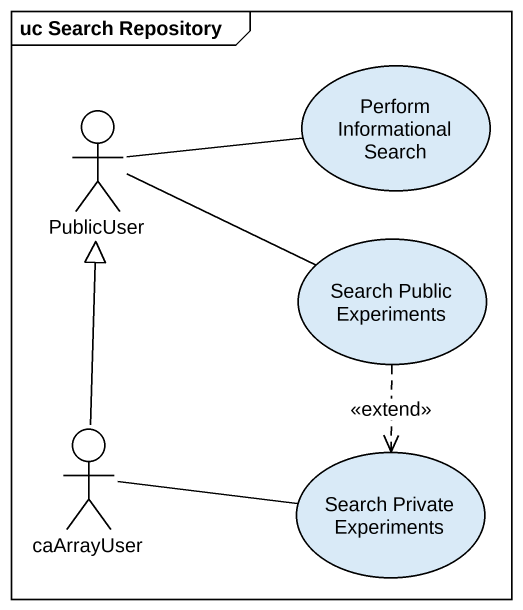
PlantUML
@startuml
mainframe uc Search Repository
actor PublicUser
usecase "Perform Informational Search" as Perform_Informational_Search
usecase "Search Public Experiments" as Search_Public_Experiments
actor caArrayUser
usecase "Search Private Experiments" as Search_Private_Experiments
PublicUser -right- Perform_Informational_Search
PublicUser -right- Search_Public_Experiments
Search_Public_Experiments ..> Search_Private_Experiments : <<extend>>
caArrayUser -up-|> PublicUser
caArrayUser -right- Search_Private_Experiments
@enduml
